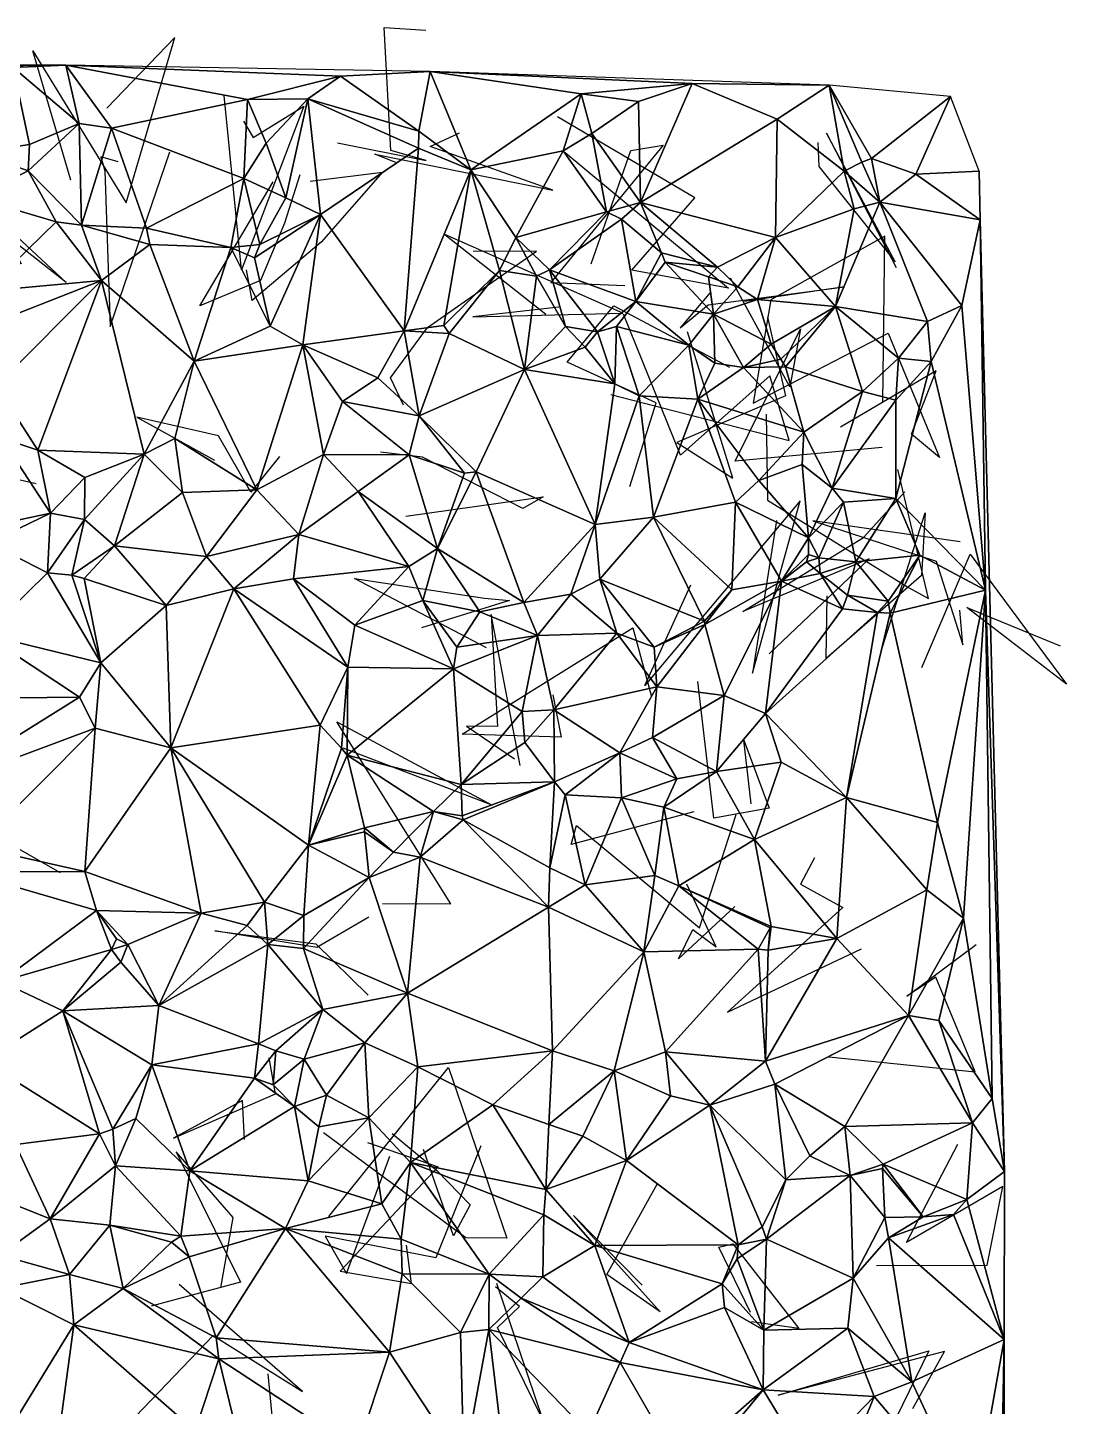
# Model space of a CAD drawing. Header units: metres. Extents: x -15.5 to 15.6, y -15.7 to 15.6.
# Drawn here: x 5.03 to 15.62, y 1.29 to 15.34 of the extents above; entities that cross this region are included whole.
import ezdxf

# ---------------------------------------------------------------- set-up
doc = ezdxf.new("R2010")
doc.units = ezdxf.units.M
doc.layers.add('CRACKS', color=1, linetype='Continuous')
doc.layers.add('STREET_MESH', color=7, linetype='Continuous')

msp = doc.modelspace()

# ---------------------------------------------------------------- linework, layer by layer
at = {"layer": 'CRACKS'}
for points in [[(8.185, 14.169, 0.1), (9.09, 13.989, 0.1), (8.73, 14.092, 0.1), (8.661, 15.344, 0.1), (9.085, 15.317, 0.1)], [(5.468, 13.79, 0.1), (5.081, 15.108, 0.1), (6.032, 13.557, 0.1), (6.527, 15.244, 0.1), (5.833, 14.524, 0.1)], [(7.228, 14.39, 0.1), (7.327, 14.225, 0.1), (7.841, 14.542, 0.1), (7.208, 12.876, 0.1), (7.029, 14.65, 0.1)], [(10.507, 14.071, 0.1), (12.174, 12.689, 0.1), (11.186, 12.87, 0.1), (11.829, 13.609, 0.1), (10.43, 14.434, 0.1)], [(8.781, 13.969, 0.1), (8.567, 14.053, 0.1), (10.383, 13.685, 0.1), (9.131, 14.133, 0.1), (9.43, 14.27, 0.1)], [(13.083, 14.171, 0.1), (13.093, 13.927, 0.1), (13.871, 12.957, 0.1), (13.171, 14.268, 0.1), (13.883, 12.899, 0.1)], [(5.951, 13.976, 0.1), (5.773, 14.027, 0.1), (5.814, 13.883, 0.1), (5.868, 12.296, 0.1), (6.477, 14.078, 0.1)], [(10.773, 12.936, 0.1), (11.175, 14.09, 0.1), (11.505, 14.146, 0.1), (10.36, 12.745, 0.1), (11.115, 12.714, 0.1)], [(7.803, 13.842, 0.1), (7.644, 13.35, 0.1), (7.4, 12.767, 0.1), (6.781, 12.509, 0.1), (7.53, 13.77, 0.1)], [(7.908, 13.779, 0.1), (8.645, 13.87, 0.1), (8.02, 13.157, 0.1), (7.316, 12.563, 0.1), (7.257, 12.874, 0.1)], [(4.745, 13.326, 0.1), (4.962, 12.935, 0.1), (4.359, 13.729, 0.1), (5.419, 12.745, 0.1), (4.878, 13.171, 0.1)], [(10.442, 12.493, 0.1), (9.567, 12.395, 0.1), (11.095, 12.432, 0.1), (9.28, 13.235, 0.1), (10.31, 12.424, 0.1)], [(13.747, 11.521, 0.1), (13.766, 13.217, 0.1), (12.603, 12.568, 0.1), (12.425, 11.515, 0.1), (13.799, 12.23, 0.1)], [(8.858, 11.496, 0.1), (8.725, 11.774, 0.1), (9.102, 12.287, 0.1), (10.215, 13.064, 0.1), (9.568, 13.061, 0.1)], [(11.992, 12.649, 0.1), (11.68, 12.283, 0.1), (11.965, 12.519, 0.1), (13.355, 12.702, 0.1), (12.334, 12.552, 0.1)], [(13.739, 11.063, 0.1), (12.24, 10.925, 0.1), (12.905, 12.274, 0.1), (12.798, 11.681, 0.1), (12.193, 12.788, 0.1)], [(11.166, 10.664, 0.1), (11.435, 11.519, 0.1), (10.528, 11.933, 0.1), (11.003, 12.509, 0.1), (12.183, 11.881, 0.1)], [(10.973, 11.602, 0.1), (12.792, 11.133, 0.1), (12.595, 11.794, 0.1), (11.683, 10.985, 0.1), (11.102, 12.421, 0.1)], [(12.57, 12.392, 0.1), (12.753, 11.59, 0.1), (11.647, 11.114, 0.1), (12.215, 10.749, 0.1), (11.755, 12.242, 0.1)], [(13.799, 12.229, 0.1), (14.324, 10.961, 0.1), (14.037, 11.2, 0.1), (14.291, 11.844, 0.1), (13.314, 11.271, 0.1)], [(12.555, 11.403, 0.1), (12.569, 10.526, 0.1), (14.008, 9.637, 0.1), (14.21, 9.523, 0.1), (13.9, 10.838, 0.1)], [(7.593, 10.972, 0.1), (7.301, 10.608, 0.1), (6.973, 11.183, 0.1), (6.141, 11.374, 0.1), (6.932, 10.935, 0.1)], [(4.216, 9.866, 0.1), (4.442, 10.191, 0.1), (4.56, 10.857, 0.1), (3.718, 11.017, 0.1), (5.113, 10.695, 0.1)], [(8.881, 10.362, 0.1), (10.282, 10.561, 0.1), (10.074, 10.44, 0.1), (9.054, 10.965, 0.1), (8.625, 11.014, 0.1)], [(12.588, 8.96, 0.1), (13.605, 9.927, 0.1), (12.317, 9.392, 0.1), (13.55, 10.144, 0.1), (13.97, 10.61, 0.1)], [(12.663, 10.319, 0.1), (12.416, 8.761, 0.1), (12.902, 10.521, 0.1), (11.321, 8.638, 0.1), (11.788, 9.664, 0.1)], [(14.536, 10.103, 0.1), (13.033, 10.317, 0.1), (14.289, 9.905, 0.1), (14.562, 9.053, 0.1), (14.532, 9.406, 0.1)], [(13.744, 9.031, 0.1), (14.179, 10.397, 0.1), (14.139, 9.759, 0.1), (13.169, 8.911, 0.1), (13.179, 9.552, 0.1)], [(14.145, 8.821, 0.1), (14.635, 9.977, 0.1), (15.618, 8.649, 0.1), (14.601, 9.433, 0.1), (15.553, 9.041, 0.1)], [(9.704, 9.022, 0.1), (8.36, 9.729, 0.1), (9.685, 9.528, 0.1), (9.939, 9.503, 0.1), (9.042, 9.226, 0.1)], [(10.047, 7.822, 0.1), (9.752, 9.359, 0.1), (9.818, 8.22, 0.1), (9.502, 8.221, 0.1), (9.991, 7.888, 0.1)], [(10.383, 8.542, 0.1), (10.465, 8.11, 0.1), (9.456, 8.142, 0.1), (11.198, 9.225, 0.1), (11.385, 8.535, 0.1)], [(12.402, 7.429, 0.1), (12.329, 8.081, 0.1), (12.588, 7.385, 0.1), (12.023, 7.284, 0.1), (11.859, 8.677, 0.1)], [(8.643, 6.416, 0.1), (9.343, 6.411, 0.1), (8.178, 8.267, 0.1), (9.762, 7.416, 0.1), (8.242, 7.999, 0.1)], [(4.02, 6.817, 0.1), (3.988, 6.825, 0.1), (3.612, 7.714, 0.1), (3.614, 7.722, 0.1), (5.359, 6.729, 0.1)], [(11.818, 7.35, 0.1), (10.569, 7.017, 0.1), (10.622, 7.208, 0.1), (11.876, 6.167, 0.1), (12.25, 7.321, 0.1)], [(13.05, 6.879, 0.1), (12.905, 6.613, 0.1), (13.337, 6.374, 0.1), (12.163, 5.307, 0.1), (13.528, 5.952, 0.1)], [(12.237, 6.384, 0.1), (11.661, 5.85, 0.1), (11.809, 6.15, 0.1), (12.048, 5.972, 0.1), (11.747, 6.611, 0.1)], [(8.506, 6.275, 0.1), (7.975, 5.967, 0.1), (6.935, 6.136, 0.1), (7.964, 6.003, 0.1), (8.499, 5.479, 0.1)], [(13.197, 4.85, 0.1), (14.687, 4.697, 0.1), (14.288, 5.664, 0.1), (13.992, 5.468, 0.1), (14.696, 5.996, 0.1)], [(7.237, 4.009, 0.1), (7.217, 4.406, 0.1), (6.513, 4.023, 0.1), (7.555, 4.475, 0.1), (7.49, 4.841, 0.1)], [(8.099, 3.222, 0.1), (9.318, 4.743, 0.1), (9.913, 3.002, 0.1), (9.493, 3.006, 0.1), (8.043, 4.078, 0.1)], [(9.646, 3.944, 0.1), (9.189, 2.801, 0.1), (8.059, 3.024, 0.1), (8.277, 2.642, 0.1), (8.72, 3.837, 0.1)], [(8.491, 3.977, 0.1), (9.213, 3.729, 0.1), (8.214, 2.667, 0.1), (8.939, 2.542, 0.1), (8.889, 2.931, 0.1)], [(8.743, 4.07, 0.1), (9.197, 3.692, 0.1), (9.539, 3.344, 0.1), (9.369, 3.025, 0.1), (9.064, 3.908, 0.1)], [(13.682, 2.725, 0.1), (14.811, 2.728, 0.1), (14.969, 3.529, 0.1), (13.987, 2.96, 0.1), (14.51, 3.96, 0.1)], [(6.995, 2.496, 0.1), (7.123, 3.212, 0.1), (6.542, 3.883, 0.1), (7.198, 2.553, 0.1), (6.285, 2.31, 0.1)], [(11.293, 2.525, 0.1), (10.593, 3.232, 0.1), (11.475, 2.252, 0.1), (10.931, 2.632, 0.1), (11.445, 3.554, 0.1)], [(12.398, 2.246, 0.1), (12.075, 2.912, 0.1), (12.218, 2.945, 0.1), (12.891, 2.082, 0.1), (12.408, 2.149, 0.1)], [(9.807, 2.543, 0.1), (10.277, 1.157, 0.1), (9.816, 2.091, 0.1), (10.04, 2.307, 0.1), (9.798, 2.506, 0.1)], [(6.5, 1.018, 0.1), (5.971, 1.022, 0.1), (6.919, 2.009, 0.1), (7.828, 1.439, 0.1), (6.572, 2.53, 0.1)], [(14.051, 1.265, 0.1), (14.374, 1.846, 0.1), (12.679, 1.402, 0.1), (14.215, 1.855, 0.1), (13.813, 1.03, 0.1)], [(8.584, 1.155, 0.1), (7.968, 0.356, 0.1), (8.514, 0.087, 0.1), (7.605, 0.308, 0.1), (7.48, 1.618, 0.1)]]:
    msp.add_polyline3d(points, dxfattribs=at)
at = {"layer": 'STREET_MESH'}
for points in [[(-6.843, 14.979), (3.241, 14.945), (5.416, 14.96)], [(3.241, 14.945), (4.878, 14.936), (5.416, 14.96)], [(5.045, 14.152), (4.878, 14.936), (4.505, 14.07)], [(4.878, 14.936), (5.551, 14.367), (5.416, 14.96)], [(5.045, 14.152), (5.551, 14.367), (4.878, 14.936)], [(5.416, 14.96), (8.217, 14.85), (9.129, 14.897)], [(7.267, 14.612), (8.217, 14.85), (5.416, 14.96)], [(5.88, 14.319), (7.267, 14.612), (5.416, 14.96)], [(5.551, 14.367), (5.88, 14.319), (5.416, 14.96)], [(7.882, 14.616), (8.217, 14.85), (7.267, 14.612)], [(7.882, 14.616), (9.014, 14.289), (8.217, 14.85)], [(8.217, 14.85), (9.014, 14.289), (9.129, 14.897)], [(9.014, 14.289), (9.544, 13.895), (9.129, 14.897)], [(9.544, 13.895), (10.67, 14.669), (9.129, 14.897)], [(11.801, 14.774), (13.2, 14.757), (9.129, 14.897)], [(10.67, 14.669), (11.801, 14.774), (9.129, 14.897)], [(11.801, 14.774), (10.67, 14.669), (11.254, 14.589)], [(11.274, 13.56), (11.801, 14.774), (11.254, 14.589)], [(12.669, 14.412), (11.801, 14.774), (11.274, 13.56)], [(11.801, 14.774), (12.669, 14.412), (13.2, 14.757)], [(9.544, 13.895), (10.488, 14.087), (10.67, 14.669)], [(10.488, 14.087), (10.779, 14.265), (10.67, 14.669)], [(10.67, 14.669), (10.779, 14.265), (11.254, 14.589)], [(12.669, 14.412), (13.351, 13.88), (13.2, 14.757)], [(13.2, 14.757), (13.629, 14.01), (14.437, 14.64)], [(13.351, 13.88), (13.533, 13.971), (13.2, 14.757)], [(13.533, 13.971), (13.629, 14.01), (13.2, 14.757)], [(13.629, 14.01), (14.082, 13.85), (14.437, 14.64)], [(14.082, 13.85), (14.727, 13.879), (14.437, 14.64)], [(7.267, 14.612), (5.88, 14.319), (7.231, 13.805)], [(7.459, 14.166), (7.267, 14.612), (7.231, 13.805)], [(7.459, 14.166), (7.882, 14.616), (7.267, 14.612)], [(7.658, 13.607), (7.882, 14.616), (7.459, 14.166)], [(7.882, 14.616), (7.658, 13.607), (8.014, 13.439)], [(9.012, 14.115), (7.882, 14.616), (8.014, 13.439)], [(9.014, 14.289), (7.882, 14.616), (9.012, 14.115)], [(10.779, 14.265), (11.274, 13.56), (11.254, 14.589)], [(5.551, 14.367), (5.032, 13.885), (5.577, 13.331)], [(5.551, 14.367), (5.045, 14.152), (5.032, 13.885)], [(5.88, 14.319), (5.551, 14.367), (5.577, 13.331)], [(12.669, 14.412), (11.274, 13.56), (12.653, 13.203)], [(13.351, 13.88), (12.669, 14.412), (12.653, 13.203)], [(5.88, 14.319), (5.577, 13.331), (6.237, 13.3)], [(5.88, 14.319), (6.237, 13.3), (7.231, 13.805)], [(9.014, 14.289), (9.012, 14.115), (9.544, 13.895)], [(10.488, 14.087), (10.928, 13.466), (10.779, 14.265)], [(10.779, 14.265), (10.928, 13.466), (11.274, 13.56)], [(4.484, 13.608), (5.032, 13.885), (4.505, 14.07)], [(5.032, 13.885), (5.045, 14.152), (4.505, 14.07)], [(7.658, 13.607), (7.459, 14.166), (7.231, 13.805)], [(8.866, 12.252), (9.012, 14.115), (8.014, 13.439)], [(9.012, 14.115), (8.866, 12.252), (9.544, 13.895)], [(10.004, 13.203), (10.488, 14.087), (9.544, 13.895)], [(10.488, 14.087), (10.004, 13.203), (10.928, 13.466)], [(13.714, 13.564), (13.533, 13.971), (13.351, 13.88)], [(13.533, 13.971), (13.714, 13.564), (13.629, 14.01)], [(13.629, 14.01), (13.714, 13.564), (14.082, 13.85)], [(5.317, 13.363), (5.032, 13.885), (4.484, 13.608)], [(5.032, 13.885), (5.317, 13.363), (5.577, 13.331)], [(6.237, 13.3), (7.098, 13.102), (7.231, 13.805)], [(7.098, 13.102), (7.394, 13.131), (7.231, 13.805)], [(7.394, 13.131), (7.658, 13.607), (7.231, 13.805)], [(8.866, 12.252), (9.269, 12.308), (9.544, 13.895)], [(9.269, 12.308), (9.836, 12.867), (9.544, 13.895)], [(9.836, 12.867), (10.004, 13.203), (9.544, 13.895)], [(13.455, 13.496), (13.351, 13.88), (12.653, 13.203)], [(13.455, 13.496), (13.714, 13.564), (13.351, 13.88)], [(13.714, 13.564), (14.737, 13.385), (14.082, 13.85)], [(14.082, 13.85), (14.737, 13.385), (14.727, 13.879)], [(14.727, 13.879), (14.737, 13.385), (14.987, 3.683)], [(5.317, 13.363), (4.484, 13.608), (4.591, 12.658)], [(7.658, 13.607), (7.394, 13.131), (8.014, 13.439)], [(11.274, 13.56), (10.928, 13.466), (11.082, 13.39)], [(11.49, 13.047), (11.274, 13.56), (11.082, 13.39)], [(11.274, 13.56), (12.061, 12.9), (12.653, 13.203)], [(11.49, 13.047), (12.061, 12.9), (11.274, 13.56)], [(13.263, 12.5), (13.455, 13.496), (12.653, 13.203)], [(13.263, 12.5), (13.714, 13.564), (13.455, 13.496)], [(13.263, 12.5), (14.2, 12.347), (13.714, 13.564)], [(13.714, 13.564), (14.55, 12.511), (14.737, 13.385)], [(14.2, 12.347), (14.55, 12.511), (13.714, 13.564)], [(5.781, 12.767), (5.317, 13.363), (4.591, 12.658)], [(5.317, 13.363), (5.781, 12.767), (5.577, 13.331)], [(7.341, 12.995), (7.498, 12.3), (8.014, 13.439)], [(7.394, 13.131), (7.341, 12.995), (8.014, 13.439)], [(7.498, 12.3), (7.831, 12.111), (8.014, 13.439)], [(7.831, 12.111), (8.866, 12.252), (8.014, 13.439)], [(10.004, 13.203), (10.347, 12.873), (10.928, 13.466)], [(10.928, 13.466), (10.347, 12.873), (11.082, 13.39)], [(10.347, 12.873), (11.227, 12.55), (11.082, 13.39)], [(11.227, 12.55), (11.49, 13.047), (11.082, 13.39)], [(14.737, 13.385), (14.55, 12.511), (14.792, 9.61)], [(14.737, 13.385), (14.792, 9.61), (14.987, 3.683)], [(5.577, 13.331), (6.272, 13.133), (6.237, 13.3)], [(5.577, 13.331), (5.781, 12.767), (6.272, 13.133)], [(6.272, 13.133), (7.098, 13.102), (6.237, 13.3)], [(6.272, 13.133), (5.781, 12.767), (6.723, 11.944)], [(7.098, 13.102), (6.272, 13.133), (6.723, 11.944)], [(7.498, 12.3), (7.098, 13.102), (6.723, 11.944)], [(7.341, 12.995), (7.394, 13.131), (7.098, 13.102)], [(7.498, 12.3), (7.341, 12.995), (7.098, 13.102)], [(9.836, 12.867), (10.214, 12.809), (10.004, 13.203)], [(10.214, 12.809), (10.347, 12.873), (10.004, 13.203)], [(12.061, 12.9), (12.267, 12.7), (12.653, 13.203)], [(12.267, 12.7), (12.468, 12.573), (12.653, 13.203)], [(12.468, 12.573), (13.263, 12.5), (12.653, 13.203)], [(11.526, 12.951), (11.49, 13.047), (11.227, 12.55)], [(12.019, 12.423), (11.526, 12.951), (11.227, 12.55)], [(11.526, 12.951), (12.061, 12.9), (11.49, 13.047)], [(11.526, 12.951), (12.019, 12.423), (11.968, 12.803)], [(12.061, 12.9), (11.526, 12.951), (11.968, 12.803)], [(9.836, 12.867), (9.269, 12.308), (9.324, 12.225)], [(10.093, 11.859), (9.836, 12.867), (9.324, 12.225)], [(10.214, 12.809), (9.836, 12.867), (10.093, 11.859)], [(10.214, 12.809), (10.093, 11.859), (10.51, 12.298)], [(10.347, 12.873), (10.214, 12.809), (10.51, 12.298)], [(10.836, 12.243), (10.347, 12.873), (10.51, 12.298)], [(10.347, 12.873), (10.836, 12.243), (11.227, 12.55)], [(12.267, 12.7), (12.061, 12.9), (11.968, 12.803)], [(12.019, 12.423), (12.267, 12.7), (11.968, 12.803)], [(4.514, 12.27), (5.781, 12.767), (4.591, 12.658)], [(5.781, 12.767), (4.514, 12.27), (4.704, 11.693)], [(5.129, 11.036), (5.781, 12.767), (4.704, 11.693)], [(5.129, 11.036), (6.214, 10.994), (5.781, 12.767)], [(5.781, 12.767), (6.214, 10.994), (6.723, 11.944)], [(12.468, 12.573), (12.267, 12.7), (12.019, 12.423)], [(10.836, 12.243), (11.03, 12.295), (11.227, 12.55)], [(11.227, 12.55), (11.03, 12.295), (11.768, 12.107)], [(12.019, 12.423), (11.227, 12.55), (11.768, 12.107)], [(12.609, 12.115), (12.468, 12.573), (12.019, 12.423)], [(12.468, 12.573), (12.609, 12.115), (13.263, 12.5)], [(14.2, 12.347), (14.24, 11.939), (14.55, 12.511)], [(14.55, 12.511), (14.24, 11.939), (14.792, 9.61)], [(12.032, 11.923), (12.019, 12.423), (11.768, 12.107)], [(12.325, 11.879), (12.019, 12.423), (12.032, 11.923)], [(12.325, 11.879), (12.609, 12.115), (12.019, 12.423)], [(12.609, 12.115), (12.706, 11.963), (13.263, 12.5)], [(12.706, 11.963), (12.752, 11.886), (13.263, 12.5)], [(12.752, 11.886), (13.538, 11.634), (13.263, 12.5)], [(13.538, 11.634), (13.905, 11.975), (13.263, 12.5)], [(13.905, 11.975), (14.2, 12.347), (13.263, 12.5)], [(7.831, 12.111), (7.498, 12.3), (6.723, 11.944)], [(8.596, 11.773), (8.866, 12.252), (7.831, 12.111)], [(8.866, 12.252), (8.596, 11.773), (9.02, 11.386)], [(9.269, 12.308), (8.866, 12.252), (9.324, 12.225)], [(8.866, 12.252), (9.02, 11.386), (9.324, 12.225)], [(10.093, 11.859), (10.71, 12.085), (10.51, 12.298)], [(10.71, 12.085), (10.836, 12.243), (10.51, 12.298)], [(11.014, 11.711), (10.836, 12.243), (10.71, 12.085)], [(11.014, 11.711), (11.03, 12.295), (10.836, 12.243)], [(11.03, 12.295), (11.014, 11.711), (11.263, 11.591)], [(11.03, 12.295), (11.263, 11.591), (11.768, 12.107)], [(14.2, 12.347), (13.905, 11.975), (14.24, 11.939)], [(7.363, 10.631), (7.831, 12.111), (6.723, 11.944)], [(7.363, 10.631), (8.043, 10.991), (7.831, 12.111)], [(8.043, 10.991), (8.237, 11.531), (7.831, 12.111)], [(8.237, 11.531), (8.596, 11.773), (7.831, 12.111)], [(9.02, 11.386), (10.093, 11.859), (9.324, 12.225)], [(11.263, 11.591), (11.861, 11.555), (11.768, 12.107)], [(11.861, 11.555), (12.032, 11.923), (11.768, 12.107)], [(12.706, 11.963), (12.609, 12.115), (12.325, 11.879)], [(11.014, 11.711), (10.71, 12.085), (10.093, 11.859)], [(12.752, 11.886), (12.706, 11.963), (12.325, 11.879)], [(13.905, 11.975), (13.538, 11.634), (13.88, 11.544)], [(14.24, 11.939), (13.905, 11.975), (13.88, 11.544)], [(6.214, 10.994), (6.527, 11.156), (6.723, 11.944)], [(6.527, 11.156), (7.363, 10.631), (6.723, 11.944)], [(10.093, 11.859), (9.02, 11.386), (9.598, 10.814)], [(10.812, 10.279), (10.093, 11.859), (9.598, 10.814)], [(11.014, 11.711), (10.093, 11.859), (10.812, 10.279)], [(11.861, 11.555), (12.325, 11.879), (12.032, 11.923)], [(12.94, 11.218), (12.325, 11.879), (11.861, 11.555)], [(12.752, 11.886), (12.325, 11.879), (12.94, 11.218)], [(13.538, 11.634), (12.752, 11.886), (12.94, 11.218)], [(14.24, 11.939), (13.877, 10.542), (14.792, 9.61)], [(14.24, 11.939), (13.88, 11.544), (13.877, 10.542)], [(4.759, 11.157), (5.129, 11.036), (4.704, 11.693)], [(8.596, 11.773), (8.237, 11.531), (9.02, 11.386)], [(11.263, 11.591), (11.014, 11.711), (10.812, 10.279)], [(8.237, 11.531), (8.043, 10.991), (8.916, 10.988)], [(8.237, 11.531), (8.916, 10.988), (9.02, 11.386)], [(11.263, 11.591), (10.812, 10.279), (11.407, 10.353)], [(11.861, 11.555), (11.263, 11.591), (11.407, 10.353)], [(12.243, 10.505), (11.861, 11.555), (11.407, 10.353)], [(11.861, 11.555), (12.243, 10.505), (12.483, 10.728)], [(12.94, 11.218), (11.861, 11.555), (12.483, 10.728)], [(13.538, 11.634), (12.94, 11.218), (13.228, 10.647)], [(13.88, 11.544), (13.538, 11.634), (13.228, 10.647)], [(13.88, 11.544), (13.228, 10.647), (13.877, 10.542)], [(8.916, 10.988), (9.48, 10.802), (9.02, 11.386)], [(9.02, 11.386), (9.48, 10.802), (9.598, 10.814)], [(4.427, 10.218), (5.258, 10.393), (4.759, 11.157)], [(5.258, 10.393), (5.129, 11.036), (4.759, 11.157)], [(6.527, 11.156), (6.214, 10.994), (6.607, 10.603)], [(7.363, 10.631), (6.527, 11.156), (6.607, 10.603)], [(12.923, 10.89), (12.94, 11.218), (12.483, 10.728)], [(12.94, 11.218), (12.923, 10.89), (13.228, 10.647)], [(5.129, 11.036), (5.609, 10.757), (6.214, 10.994)], [(5.129, 11.036), (5.258, 10.393), (5.609, 10.757)], [(6.214, 10.994), (5.607, 10.329), (5.913, 10.06)], [(5.609, 10.757), (5.607, 10.329), (6.214, 10.994)], [(6.607, 10.603), (6.214, 10.994), (5.913, 10.06)], [(8.043, 10.991), (7.363, 10.631), (7.79, 10.175)], [(8.043, 10.991), (7.79, 10.175), (8.398, 10.613)], [(8.916, 10.988), (8.043, 10.991), (8.398, 10.613)], [(9.207, 10.035), (8.916, 10.988), (8.398, 10.613)], [(9.207, 10.035), (9.48, 10.802), (8.916, 10.988)], [(12.987, 10.141), (12.923, 10.89), (12.483, 10.728)], [(13.228, 10.647), (12.923, 10.89), (12.987, 10.141)], [(5.258, 10.393), (5.607, 10.329), (5.609, 10.757)], [(9.48, 10.802), (9.207, 10.035), (9.598, 10.814)], [(9.207, 10.035), (10.086, 9.483), (9.598, 10.814)], [(10.086, 9.483), (10.812, 10.279), (9.598, 10.814)], [(12.243, 10.505), (12.987, 10.141), (12.483, 10.728)], [(6.85, 9.951), (6.607, 10.603), (5.913, 10.06)], [(6.85, 9.951), (7.363, 10.631), (6.607, 10.603)], [(7.363, 10.631), (6.85, 9.951), (7.79, 10.175)], [(7.79, 10.175), (8.914, 9.85), (8.398, 10.613)], [(8.914, 9.85), (9.207, 10.035), (8.398, 10.613)], [(13.228, 10.647), (12.987, 10.141), (13.344, 10.506)], [(13.877, 10.542), (13.228, 10.647), (13.344, 10.506)], [(12.207, 9.613), (12.243, 10.505), (11.407, 10.353)], [(12.243, 10.505), (12.207, 9.613), (12.712, 9.702)], [(12.987, 10.141), (12.243, 10.505), (12.712, 9.702)], [(12.987, 10.141), (13.095, 9.938), (13.344, 10.506)], [(13.095, 9.938), (13.471, 9.899), (13.344, 10.506)], [(13.471, 9.899), (13.877, 10.542), (13.344, 10.506)], [(14.123, 9.965), (13.877, 10.542), (13.471, 9.899)], [(13.877, 10.542), (14.123, 9.965), (14.792, 9.61)], [(5.258, 10.393), (4.427, 10.218), (4.632, 10.092)], [(5.229, 9.786), (5.258, 10.393), (4.632, 10.092)], [(5.607, 10.329), (5.258, 10.393), (5.229, 9.786)], [(5.477, 9.761), (5.607, 10.329), (5.229, 9.786)], [(5.607, 10.329), (5.477, 9.761), (5.913, 10.06)], [(10.812, 10.279), (10.086, 9.483), (10.566, 9.568)], [(10.861, 9.722), (10.812, 10.279), (10.566, 9.568)], [(10.812, 10.279), (10.861, 9.722), (11.407, 10.353)], [(10.861, 9.722), (11.926, 9.291), (11.407, 10.353)], [(11.926, 9.291), (12.207, 9.613), (11.407, 10.353)], [(6.85, 9.951), (7.128, 9.622), (7.79, 10.175)], [(7.79, 10.175), (7.128, 9.622), (7.738, 9.724)], [(8.914, 9.85), (7.79, 10.175), (7.738, 9.724)], [(12.989, 9.973), (12.987, 10.141), (12.712, 9.702)], [(12.989, 9.973), (13.095, 9.938), (12.987, 10.141)], [(5.229, 9.786), (4.632, 10.092), (4.587, 9.155)], [(5.477, 9.761), (5.604, 9.729), (5.913, 10.06)], [(5.604, 9.729), (6.439, 9.451), (5.913, 10.06)], [(6.439, 9.451), (6.85, 9.951), (5.913, 10.06)], [(9.207, 10.035), (8.914, 9.85), (9.055, 9.502)], [(9.637, 9.387), (9.207, 10.035), (9.055, 9.502)], [(9.637, 9.387), (10.086, 9.483), (9.207, 10.035)], [(7.128, 9.622), (6.85, 9.951), (6.439, 9.451)], [(8.914, 9.85), (7.738, 9.724), (8.361, 9.252)], [(8.914, 9.85), (8.361, 9.252), (9.055, 9.502)], [(12.968, 9.899), (12.989, 9.973), (12.712, 9.702)], [(13.108, 9.779), (12.968, 9.899), (12.712, 9.702)], [(12.989, 9.973), (12.968, 9.899), (13.095, 9.938)], [(13.095, 9.938), (12.968, 9.899), (13.108, 9.779)], [(13.095, 9.938), (13.108, 9.779), (13.471, 9.899)], [(13.108, 9.779), (13.386, 9.557), (13.471, 9.899)], [(13.471, 9.899), (13.386, 9.557), (13.799, 9.495)], [(14.123, 9.965), (13.471, 9.899), (13.799, 9.495)], [(13.822, 9.373), (14.123, 9.965), (13.799, 9.495)], [(14.123, 9.965), (13.822, 9.373), (14.792, 9.61)], [(5.773, 8.868), (5.229, 9.786), (4.587, 9.155)], [(5.477, 9.761), (5.229, 9.786), (5.773, 8.868)], [(5.477, 9.761), (5.773, 8.868), (5.604, 9.729)], [(5.773, 8.868), (6.439, 9.451), (5.604, 9.729)], [(7.128, 9.622), (8.29, 8.824), (7.738, 9.724)], [(7.738, 9.724), (8.29, 8.824), (8.361, 9.252)], [(11.035, 9.171), (10.861, 9.722), (10.566, 9.568)], [(10.861, 9.722), (11.035, 9.171), (11.415, 9.027)], [(11.926, 9.291), (10.861, 9.722), (11.415, 9.027)], [(12.712, 9.702), (11.931, 9.258), (12.128, 8.534)], [(12.207, 9.613), (11.931, 9.258), (12.712, 9.702)], [(12.548, 8.351), (12.712, 9.702), (12.128, 8.534)], [(13.334, 9.419), (12.712, 9.702), (12.548, 8.351)], [(13.334, 9.419), (13.108, 9.779), (12.712, 9.702)], [(13.386, 9.557), (13.108, 9.779), (13.334, 9.419)], [(7.128, 9.622), (6.439, 9.451), (6.485, 8.001)], [(8.01, 8.232), (7.128, 9.622), (6.485, 8.001)], [(8.29, 8.824), (7.128, 9.622), (8.01, 8.232)], [(10.086, 9.483), (10.225, 9.148), (10.566, 9.568)], [(10.225, 9.148), (11.035, 9.171), (10.566, 9.568)], [(11.926, 9.291), (11.931, 9.258), (12.207, 9.613)], [(13.822, 9.373), (14.304, 7.239), (14.792, 9.61)], [(14.304, 7.239), (14.568, 6.264), (14.792, 9.61)], [(14.568, 6.264), (14.86, 4.428), (14.792, 9.61)], [(14.792, 9.61), (14.86, 4.428), (14.987, 3.683)], [(6.439, 9.451), (5.773, 8.868), (6.485, 8.001)], [(8.361, 9.252), (9.37, 8.805), (9.055, 9.502)], [(9.37, 8.805), (9.402, 9.027), (9.055, 9.502)], [(9.402, 9.027), (9.637, 9.387), (9.055, 9.502)], [(10.225, 9.148), (10.086, 9.483), (9.637, 9.387)], [(13.334, 9.419), (12.548, 8.351), (13.692, 9.381)], [(13.386, 9.557), (13.334, 9.419), (13.692, 9.381)], [(13.799, 9.495), (13.386, 9.557), (13.692, 9.381)], [(13.822, 9.373), (13.799, 9.495), (13.692, 9.381)], [(9.402, 9.027), (10.225, 9.148), (9.637, 9.387)], [(11.931, 9.258), (11.926, 9.291), (11.415, 9.027)], [(12.548, 8.351), (13.375, 7.494), (13.692, 9.381)], [(13.375, 7.494), (13.822, 9.373), (13.692, 9.381)], [(13.822, 9.373), (13.375, 7.494), (14.304, 7.239)], [(3.898, 8.5), (5.555, 8.517), (4.587, 9.155)], [(5.555, 8.517), (5.773, 8.868), (4.587, 9.155)], [(8.29, 8.824), (9.37, 8.805), (8.361, 9.252)], [(10.07, 8.371), (10.225, 9.148), (9.37, 8.805)], [(10.225, 9.148), (9.402, 9.027), (9.37, 8.805)], [(10.225, 9.148), (10.07, 8.371), (10.39, 8.389)], [(11.035, 9.171), (10.225, 9.148), (10.39, 8.389)], [(11.442, 8.623), (11.035, 9.171), (10.39, 8.389)], [(11.035, 9.171), (11.442, 8.623), (11.415, 9.027)], [(11.442, 8.623), (11.931, 9.258), (11.415, 9.027)], [(11.931, 9.258), (11.442, 8.623), (12.128, 8.534)], [(5.773, 8.868), (5.555, 8.517), (5.716, 8.201)], [(6.485, 8.001), (5.773, 8.868), (5.716, 8.201)], [(8.29, 8.824), (8.01, 8.232), (8.226, 7.997)], [(8.286, 7.928), (8.29, 8.824), (8.226, 7.997)], [(8.29, 8.824), (8.286, 7.928), (9.37, 8.805)], [(8.286, 7.928), (9.448, 7.627), (9.37, 8.805)], [(9.448, 7.627), (10.07, 8.371), (9.37, 8.805)], [(11.063, 7.951), (11.442, 8.623), (10.39, 8.389)], [(11.442, 8.623), (11.063, 7.951), (11.398, 8.107)], [(11.442, 8.623), (11.398, 8.107), (12.128, 8.534)], [(5.555, 8.517), (3.898, 8.5), (4.055, 7.585)], [(5.555, 8.517), (4.055, 7.585), (5.716, 8.201)], [(11.398, 8.107), (12.05, 7.759), (12.128, 8.534)], [(12.05, 7.759), (12.548, 8.351), (12.128, 8.534)], [(10.07, 8.371), (9.448, 7.627), (10.096, 8.054)], [(10.07, 8.371), (10.096, 8.054), (10.39, 8.389)], [(10.096, 8.054), (10.397, 7.654), (10.39, 8.389)], [(10.397, 7.654), (11.063, 7.951), (10.39, 8.389)], [(12.05, 7.759), (12.709, 7.854), (12.548, 8.351)], [(12.548, 8.351), (12.709, 7.854), (13.375, 7.494)], [(4.055, 7.585), (4.505, 6.989), (5.716, 8.201)], [(4.505, 6.989), (5.609, 6.741), (5.716, 8.201)], [(5.609, 6.741), (6.485, 8.001), (5.716, 8.201)], [(7.891, 7.009), (8.01, 8.232), (6.485, 8.001)], [(8.01, 8.232), (7.891, 7.009), (8.226, 7.997)], [(9.448, 7.627), (10.397, 7.654), (10.096, 8.054)], [(11.063, 7.951), (11.644, 7.684), (11.398, 8.107)], [(11.398, 8.107), (11.644, 7.684), (12.05, 7.759)], [(5.609, 6.741), (6.795, 6.317), (6.485, 8.001)], [(6.795, 6.317), (7.44, 6.428), (6.485, 8.001)], [(7.44, 6.428), (7.891, 7.009), (6.485, 8.001)], [(7.891, 7.009), (8.286, 7.928), (8.226, 7.997)], [(7.891, 7.009), (8.462, 7.186), (8.286, 7.928)], [(8.286, 7.928), (9.166, 7.353), (9.448, 7.627)], [(8.462, 7.186), (9.166, 7.353), (8.286, 7.928)], [(10.508, 7.521), (11.063, 7.951), (10.397, 7.654)], [(11.063, 7.951), (10.508, 7.521), (11.083, 7.493)], [(11.644, 7.684), (11.063, 7.951), (11.083, 7.493)], [(12.05, 7.759), (11.514, 7.398), (12.436, 7.067)], [(11.644, 7.684), (11.514, 7.398), (12.05, 7.759)], [(12.709, 7.854), (12.05, 7.759), (12.436, 7.067)], [(13.375, 7.494), (12.709, 7.854), (12.436, 7.067)], [(9.166, 7.353), (9.457, 7.309), (9.448, 7.627)], [(9.448, 7.627), (9.457, 7.309), (10.397, 7.654)], [(9.457, 7.309), (9.466, 7.268), (10.397, 7.654)], [(9.466, 7.268), (10.35, 6.779), (10.397, 7.654)], [(10.35, 6.779), (10.508, 7.521), (10.397, 7.654)], [(11.514, 7.398), (11.644, 7.684), (11.083, 7.493)], [(10.711, 6.604), (10.508, 7.521), (10.35, 6.779)], [(10.508, 7.521), (10.711, 6.604), (11.083, 7.493)], [(10.711, 6.604), (11.423, 6.7), (11.083, 7.493)], [(11.423, 6.7), (11.514, 7.398), (11.083, 7.493)], [(13.277, 6.057), (13.375, 7.494), (12.436, 7.067)], [(14.194, 6.552), (13.375, 7.494), (13.277, 6.057)], [(13.375, 7.494), (14.194, 6.552), (14.304, 7.239)], [(8.462, 7.186), (8.757, 6.936), (9.166, 7.353)], [(9.166, 7.353), (8.757, 6.936), (9.028, 6.885)], [(9.466, 7.268), (9.166, 7.353), (9.028, 6.885)], [(9.466, 7.268), (9.457, 7.309), (9.166, 7.353)], [(11.423, 6.7), (11.667, 6.594), (11.514, 7.398)], [(11.514, 7.398), (11.667, 6.594), (12.436, 7.067)], [(8.461, 7.144), (8.462, 7.186), (7.891, 7.009)], [(8.462, 7.186), (8.461, 7.144), (8.757, 6.936)], [(10.337, 6.377), (9.466, 7.268), (9.028, 6.885)], [(9.466, 7.268), (10.337, 6.377), (10.35, 6.779)], [(14.194, 6.552), (14.568, 6.264), (14.304, 7.239)], [(8.461, 7.144), (7.891, 7.009), (8.509, 6.679)], [(8.757, 6.936), (8.461, 7.144), (8.509, 6.679)], [(11.667, 6.594), (12.607, 6.179), (12.436, 7.067)], [(12.607, 6.179), (13.277, 6.057), (12.436, 7.067)], [(4.376, 6.738), (5.609, 6.741), (4.505, 6.989)], [(7.891, 7.009), (7.44, 6.428), (7.844, 6.293)], [(8.509, 6.679), (7.891, 7.009), (7.844, 6.293)], [(8.757, 6.936), (8.509, 6.679), (9.028, 6.885)], [(8.509, 6.679), (8.9, 5.5), (9.028, 6.885)], [(8.9, 5.5), (10.337, 6.377), (9.028, 6.885)], [(10.337, 6.377), (10.711, 6.604), (10.35, 6.779)], [(5.609, 6.741), (4.376, 6.738), (5.729, 6.344)], [(4.376, 6.738), (4.757, 5.62), (5.729, 6.344)], [(6.795, 6.317), (5.609, 6.741), (5.729, 6.344)], [(7.84, 5.954), (8.509, 6.679), (7.844, 6.293)], [(7.84, 5.954), (8.9, 5.5), (8.509, 6.679)], [(11.423, 6.7), (10.711, 6.604), (11.31, 5.92)], [(11.667, 6.594), (11.423, 6.7), (11.31, 5.92)], [(10.711, 6.604), (10.337, 6.377), (11.31, 5.92)], [(11.667, 6.594), (11.31, 5.92), (12.476, 5.95)], [(12.596, 6.166), (11.667, 6.594), (12.476, 5.95)], [(11.667, 6.594), (12.596, 6.166), (12.607, 6.179)], [(14.008, 5.274), (14.194, 6.552), (13.277, 6.057)], [(14.194, 6.552), (14.008, 5.274), (14.568, 6.264)], [(4.757, 5.62), (5.88, 5.944), (5.729, 6.344)], [(6.047, 5.996), (6.795, 6.317), (5.729, 6.344)], [(5.932, 6.054), (6.047, 5.996), (5.729, 6.344)], [(5.88, 5.944), (5.932, 6.054), (5.729, 6.344)], [(7.44, 6.428), (6.795, 6.317), (7.266, 6.191)], [(7.477, 5.998), (7.44, 6.428), (7.266, 6.191)], [(7.44, 6.428), (7.477, 5.998), (7.844, 6.293)], [(10.378, 4.912), (10.337, 6.377), (8.9, 5.5)], [(10.337, 6.377), (10.378, 4.912), (11.31, 5.92)], [(6.795, 6.317), (6.047, 5.996), (6.365, 5.376)], [(6.795, 6.317), (6.365, 5.376), (7.266, 6.191)], [(6.365, 5.376), (7.477, 5.998), (7.266, 6.191)], [(7.477, 5.998), (7.84, 5.954), (7.844, 6.293)], [(14.008, 5.274), (14.316, 5.221), (14.568, 6.264)], [(14.568, 6.264), (14.316, 5.221), (14.86, 4.428)], [(5.932, 6.054), (5.88, 5.944), (6.047, 5.996)], [(12.577, 5.94), (12.596, 6.166), (12.476, 5.95)], [(12.548, 4.808), (14.008, 5.274), (13.277, 6.057)], [(12.577, 5.94), (12.548, 4.808), (13.277, 6.057)], [(12.607, 6.179), (12.577, 5.94), (13.277, 6.057)], [(12.596, 6.166), (12.577, 5.94), (12.607, 6.179)], [(5.88, 5.944), (4.757, 5.62), (5.384, 5.321)], [(5.977, 5.817), (5.88, 5.944), (5.384, 5.321)], [(5.88, 5.944), (5.977, 5.817), (6.047, 5.996)], [(6.047, 5.996), (5.977, 5.817), (6.365, 5.376)], [(7.477, 5.998), (6.365, 5.376), (7.38, 4.984)], [(7.477, 5.998), (7.38, 4.984), (8.035, 5.334)], [(7.84, 5.954), (7.477, 5.998), (8.035, 5.334)], [(8.9, 5.5), (7.84, 5.954), (8.035, 5.334)], [(10.378, 4.912), (11.005, 4.709), (11.31, 5.92)], [(11.005, 4.709), (11.529, 4.901), (11.31, 5.92)], [(11.31, 5.92), (11.529, 4.901), (12.476, 5.95)], [(11.529, 4.901), (12.548, 4.808), (12.476, 5.95)], [(12.548, 4.808), (12.577, 5.94), (12.476, 5.95)], [(5.977, 5.817), (5.384, 5.321), (6.365, 5.376)], [(4.757, 5.62), (4.578, 4.808), (5.384, 5.321)], [(8.464, 4.995), (8.9, 5.5), (8.035, 5.334)], [(8.464, 4.995), (9.005, 4.748), (8.9, 5.5)], [(9.005, 4.748), (10.378, 4.912), (8.9, 5.5)], [(6.365, 5.376), (5.384, 5.321), (6.292, 4.768)], [(7.38, 4.984), (6.365, 5.376), (6.292, 4.768)], [(5.384, 5.321), (4.578, 4.808), (5.759, 4.066)], [(5.384, 5.321), (5.896, 4.115), (6.292, 4.768)], [(5.384, 5.321), (5.759, 4.066), (5.896, 4.115)], [(7.38, 4.984), (7.556, 4.912), (8.035, 5.334)], [(7.556, 4.912), (7.846, 4.829), (8.035, 5.334)], [(7.846, 4.829), (8.464, 4.995), (8.035, 5.334)], [(14.008, 5.274), (12.548, 4.808), (12.646, 4.573)], [(13.359, 4.141), (14.008, 5.274), (12.646, 4.573)], [(13.359, 4.141), (14.661, 4.18), (14.008, 5.274)], [(14.661, 4.18), (14.316, 5.221), (14.008, 5.274)], [(14.316, 5.221), (14.661, 4.18), (14.86, 4.428)], [(7.34, 4.634), (7.38, 4.984), (6.292, 4.768)], [(7.34, 4.634), (7.556, 4.912), (7.38, 4.984)], [(8.464, 4.995), (7.846, 4.829), (8.072, 4.462)], [(8.506, 4.229), (8.464, 4.995), (8.072, 4.462)], [(8.464, 4.995), (8.506, 4.229), (9.005, 4.748)], [(5.759, 4.066), (4.578, 4.808), (4.904, 3.956)], [(7.529, 4.567), (7.556, 4.912), (7.34, 4.634)], [(7.556, 4.912), (7.529, 4.567), (7.846, 4.829)], [(7.529, 4.567), (7.749, 4.345), (7.846, 4.829)], [(7.846, 4.829), (7.749, 4.345), (8.072, 4.462)], [(10.378, 4.912), (9.005, 4.748), (9.77, 4.362)], [(10.341, 4.163), (10.378, 4.912), (9.77, 4.362)], [(10.378, 4.912), (10.341, 4.163), (11.005, 4.709)], [(11.529, 4.901), (11.005, 4.709), (11.581, 4.453)], [(11.982, 4.358), (11.529, 4.901), (11.581, 4.453)], [(12.548, 4.808), (11.529, 4.901), (11.982, 4.358)], [(12.548, 4.808), (11.982, 4.358), (12.646, 4.573)], [(5.896, 4.115), (6.13, 4.222), (6.292, 4.768)], [(6.13, 4.222), (6.681, 3.69), (6.292, 4.768)], [(6.681, 3.69), (7.34, 4.634), (6.292, 4.768)], [(9.005, 4.748), (8.506, 4.229), (8.93, 3.775)], [(9.005, 4.748), (8.93, 3.775), (9.77, 4.362)], [(10.341, 4.163), (10.688, 4.041), (11.005, 4.709)], [(10.688, 4.041), (11.134, 3.793), (11.005, 4.709)], [(11.005, 4.709), (11.134, 3.793), (11.581, 4.453)], [(7.749, 4.345), (7.34, 4.634), (6.681, 3.69)], [(7.749, 4.345), (7.529, 4.567), (7.34, 4.634)], [(11.982, 4.358), (12.756, 3.596), (12.646, 4.573)], [(12.756, 3.596), (13.002, 3.843), (12.646, 4.573)], [(13.002, 3.843), (13.359, 4.141), (12.646, 4.573)], [(7.749, 4.345), (7.995, 4.136), (8.072, 4.462)], [(7.995, 4.136), (8.506, 4.229), (8.072, 4.462)], [(8.93, 3.775), (10.31, 3.5), (9.77, 4.362)], [(10.31, 3.5), (10.341, 4.163), (9.77, 4.362)], [(11.134, 3.793), (11.982, 4.358), (11.581, 4.453)], [(11.134, 3.793), (12.271, 2.934), (11.982, 4.358)], [(12.756, 3.596), (11.982, 4.358), (12.515, 3.117)], [(11.982, 4.358), (12.271, 2.934), (12.515, 3.117)], [(14.86, 4.428), (14.661, 4.18), (14.987, 3.683)], [(5.923, 3.739), (6.13, 4.222), (5.896, 4.115)], [(6.13, 4.222), (5.923, 3.739), (6.681, 3.69)], [(7.749, 4.345), (6.681, 3.69), (7.888, 3.587)], [(7.995, 4.136), (7.749, 4.345), (7.888, 3.587)], [(8.506, 4.229), (7.995, 4.136), (7.888, 3.587)], [(8.639, 3.354), (8.506, 4.229), (7.888, 3.587)], [(8.506, 4.229), (8.639, 3.354), (8.93, 3.775)], [(5.759, 4.066), (5.923, 3.739), (5.896, 4.115)], [(10.688, 4.041), (10.341, 4.163), (10.31, 3.5)], [(13.359, 4.141), (13.002, 3.843), (13.413, 3.641)], [(13.359, 4.141), (13.751, 3.757), (14.661, 4.18)], [(13.751, 3.757), (13.359, 4.141), (13.413, 3.641)], [(14.661, 4.18), (13.751, 3.757), (14.604, 3.397)], [(14.661, 4.18), (14.604, 3.397), (14.987, 3.683)], [(4.904, 3.956), (4.554, 3.477), (5.255, 3.199)], [(5.759, 4.066), (4.904, 3.956), (5.255, 3.199)], [(5.923, 3.739), (5.759, 4.066), (5.255, 3.199)], [(11.134, 3.793), (10.688, 4.041), (10.31, 3.5)], [(13.002, 3.843), (12.756, 3.596), (13.413, 3.641)], [(5.865, 3.136), (5.923, 3.739), (5.255, 3.199)], [(5.865, 3.136), (6.589, 3.023), (5.923, 3.739)], [(5.923, 3.739), (6.589, 3.023), (6.681, 3.69)], [(6.589, 3.023), (7.656, 3.102), (6.681, 3.69)], [(6.681, 3.69), (7.656, 3.102), (7.888, 3.587)], [(8.93, 3.775), (8.639, 3.354), (8.834, 2.993)], [(9.731, 2.635), (8.93, 3.775), (8.834, 2.993)], [(10.288, 3.239), (10.31, 3.5), (8.93, 3.775)], [(9.731, 2.635), (10.288, 3.239), (8.93, 3.775)], [(10.81, 2.929), (11.134, 3.793), (10.31, 3.5)], [(11.134, 3.793), (10.81, 2.929), (12.271, 2.934)], [(13.744, 3.712), (13.751, 3.757), (13.413, 3.641)], [(13.744, 3.712), (13.413, 3.641), (13.768, 3.214)], [(13.751, 3.757), (13.744, 3.712), (14.157, 3.22)], [(14.157, 3.22), (13.744, 3.712), (13.768, 3.214)], [(13.751, 3.757), (14.157, 3.22), (14.604, 3.397)], [(14.604, 3.397), (14.984, 1.969), (14.987, 3.683)], [(14.984, 1.969), (14.982, -3.194), (14.987, 3.683)], [(7.656, 3.102), (8.639, 3.354), (7.888, 3.587)], [(12.559, 2.994), (12.756, 3.596), (12.515, 3.117)], [(13.413, 3.641), (12.559, 2.994), (13.445, 2.594)], [(12.756, 3.596), (12.559, 2.994), (13.413, 3.641)], [(13.413, 3.641), (13.445, 2.594), (13.768, 3.214)], [(4.554, 3.477), (4.746, 2.83), (5.255, 3.199)], [(10.81, 2.929), (10.31, 3.5), (10.288, 3.239)], [(14.157, 3.22), (14.467, 3.243), (14.604, 3.397)], [(14.467, 3.243), (14.984, 1.969), (14.604, 3.397)], [(8.639, 3.354), (7.656, 3.102), (8.834, 2.993)], [(9.731, 2.635), (10.281, 2.607), (10.288, 3.239)], [(10.281, 2.607), (10.81, 2.929), (10.288, 3.239)], [(13.804, 3.006), (14.467, 3.243), (14.157, 3.22)], [(13.804, 3.006), (14.984, 1.969), (14.467, 3.243)], [(4.746, 2.83), (5.452, 2.631), (5.255, 3.199)], [(5.452, 2.631), (5.865, 3.136), (5.255, 3.199)], [(5.865, 3.136), (5.452, 2.631), (6, 2.488)], [(6.493, 2.961), (5.865, 3.136), (6, 2.488)], [(6.493, 2.961), (6.589, 3.023), (5.865, 3.136)], [(7.656, 3.102), (6.589, 3.023), (6.672, 2.813)], [(6.95, 1.987), (7.656, 3.102), (6.672, 2.813)], [(7.656, 3.102), (6.95, 1.987), (8.717, 1.839)], [(7.656, 3.102), (8.844, 2.638), (8.834, 2.993)], [(8.844, 2.638), (7.656, 3.102), (8.717, 1.839)], [(12.271, 2.934), (12.559, 2.994), (12.515, 3.117)], [(13.445, 2.594), (13.804, 3.006), (13.768, 3.214)], [(13.804, 3.006), (14.157, 3.22), (13.768, 3.214)], [(6.672, 2.813), (6.493, 2.961), (6, 2.488)], [(6.589, 3.023), (6.493, 2.961), (6.672, 2.813)], [(8.844, 2.638), (9.731, 2.635), (8.834, 2.993)], [(12.559, 2.994), (12.26, 2.792), (12.534, 2.063)], [(12.559, 2.994), (12.271, 2.934), (12.26, 2.792)], [(13.445, 2.594), (12.559, 2.994), (12.534, 2.063)], [(14.043, 1.539), (13.804, 3.006), (13.445, 2.594)], [(14.043, 1.539), (14.984, 1.969), (13.804, 3.006)], [(5.452, 2.631), (4.746, 2.83), (4.756, 2.492)], [(6.95, 1.987), (6.672, 2.813), (6, 2.488)], [(10.81, 2.929), (10.281, 2.607), (11.159, 1.939)], [(12.271, 2.934), (10.81, 2.929), (12.107, 2.538)], [(10.81, 2.929), (11.159, 1.939), (12.107, 2.538)], [(12.26, 2.792), (12.271, 2.934), (12.107, 2.538)], [(12.26, 2.792), (12.107, 2.538), (12.534, 2.063)], [(5.452, 2.631), (4.756, 2.492), (5.499, 2.119)], [(6, 2.488), (5.452, 2.631), (5.499, 2.119)], [(9.439, 2.041), (8.844, 2.638), (8.717, 1.839)], [(9.439, 2.041), (9.731, 2.635), (8.844, 2.638)], [(9.439, 2.041), (9.73, 2.07), (9.731, 2.635)], [(9.73, 2.07), (10.06, 2.391), (9.731, 2.635)], [(10.06, 2.391), (10.281, 2.607), (9.731, 2.635)], [(10.281, 2.607), (10.06, 2.391), (11.159, 1.939)], [(11.159, 1.939), (12.131, 2.295), (12.107, 2.538)], [(12.107, 2.538), (12.131, 2.295), (12.534, 2.063)], [(13.39, 2.085), (13.445, 2.594), (12.534, 2.063)], [(13.39, 2.085), (14.043, 1.539), (13.445, 2.594)], [(4.756, 2.492), (4.81, 0.996), (5.499, 2.119)], [(6.977, 1.773), (6, 2.488), (5.499, 2.119)], [(6.977, 1.773), (6.95, 1.987), (6, 2.488)], [(10.06, 2.391), (9.73, 2.07), (11.069, 1.734)], [(10.06, 2.391), (11.069, 1.734), (11.159, 1.939)], [(11.159, 1.939), (12.527, 1.456), (12.131, 2.295)], [(12.131, 2.295), (12.527, 1.456), (12.534, 2.063)], [(4.81, 0.996), (5.284, 0.534), (5.499, 2.119)], [(5.284, 0.534), (6.734, 1.04), (5.499, 2.119)], [(6.734, 1.04), (6.977, 1.773), (5.499, 2.119)], [(6.95, 1.987), (6.977, 1.773), (8.717, 1.839)], [(9.473, 0.687), (9.439, 2.041), (8.717, 1.839)], [(9.73, 2.07), (9.439, 2.041), (9.473, 0.687)], [(9.905, 0.578), (9.73, 2.07), (9.473, 0.687)], [(9.73, 2.07), (9.905, 0.578), (10.746, 1.019)], [(11.069, 1.734), (9.73, 2.07), (10.746, 1.019)], [(12.527, 1.456), (13.39, 2.085), (12.534, 2.063)], [(13.657, 1.389), (13.39, 2.085), (12.527, 1.456)], [(14.043, 1.539), (13.39, 2.085), (13.657, 1.389)], [(14.043, 1.539), (14.667, 0.196), (14.984, 1.969)], [(14.984, 1.969), (14.667, 0.196), (14.946, -0.046)], [(14.969, -0.765), (14.984, 1.969), (14.946, -0.046)], [(14.984, 1.969), (14.969, -0.765), (14.982, -3.194)], [(6.977, 1.773), (8.387, 0.849), (8.717, 1.839)], [(8.387, 0.849), (9.473, 0.687), (8.717, 1.839)], [(11.069, 1.734), (12.527, 1.456), (11.159, 1.939)], [(6.977, 1.773), (6.734, 1.04), (7.302, 0.437)], [(8.387, 0.849), (6.977, 1.773), (7.302, 0.437)], [(11.666, 0.697), (11.069, 1.734), (10.746, 1.019)], [(12.527, 1.456), (11.069, 1.734), (11.666, 0.697)], [(11.898, 0.698), (12.527, 1.456), (11.666, 0.697)], [(12.527, 1.456), (11.898, 0.698), (12.988, 0.694)], [(13.657, 1.389), (12.527, 1.456), (12.988, 0.694)], [(14.043, 1.539), (13.657, 1.389), (14.667, 0.196)], [(13.35, 0.619), (13.657, 1.389), (12.988, 0.694)], [(14.667, 0.196), (13.657, 1.389), (13.35, 0.619)]]:
    msp.add_3dface(points, dxfattribs=at)

doc.saveas('drawing.dxf')
